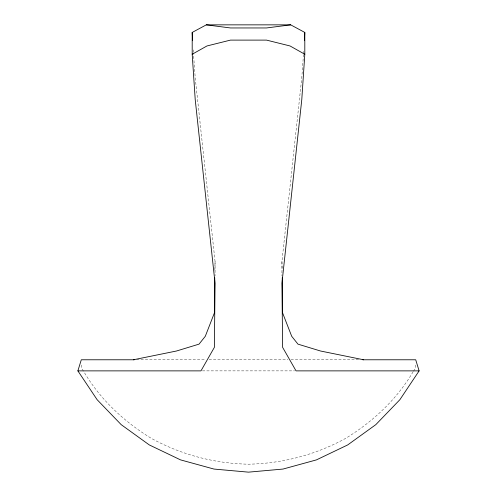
<?xml version="1.0" encoding="UTF-8"?>
<svg xmlns="http://www.w3.org/2000/svg" width="497" height="497" viewBox="0 0 497 497"><rect width="100%" height="100%" fill="white"/><g stroke="black" fill="none" stroke-linecap="round" stroke-linejoin="round"><path stroke-width="0.37" stroke-dasharray="2.48 1.86" d="M214.847 270.219L215.058 261.465L195.215 77.756L193.408 52.993M303.474 54.546L301.785 77.756L281.942 261.465L281.942 275.754M303.537 53.769L303.816 49.899M413.075 371.799C396.761 399.433 372.961 421.649 345.726 438.329C315.794 454.755 282.625 463.515 248.5 464.192C214.375 463.515 181.206 454.755 151.274 438.329C124.039 421.649 100.239 399.433 83.925 371.799M413.516 371.166L415.709 367.979L415.709 364.251M136.625 359.778L206.007 359.778M209.069 359.778L287.931 359.778M290.993 359.778L360.375 359.778M202.409 370.874L294.591 370.874M83.484 371.166L81.291 367.979L81.291 364.251M193.184 49.899L193.352 52.222M281.942 261.465L282.153 270.219M215.058 261.465L215.058 275.754"/><path stroke-width="0.75" d="M214.747 277.755L214.381 312.986L205.304 336.276L199.042 344.135L176.497 351.006L133.382 359.778M304.406 40.704L304.804 32.435L290.695 24.85L206.305 24.85L192.196 32.435L192.196 54.248L195.215 99.568L215.058 283.278L214.381 347.347L200.962 370.874L77.88 370.874L81.291 359.778L134.308 359.778M304.804 32.435L304.804 54.248L301.785 99.568L281.942 283.278L282.619 347.347L296.038 370.874L419.12 370.874L415.709 359.778L362.692 359.778M419.12 370.874L399.874 399.7L375.813 424.649L347.707 444.927L316.446 459.887L283.023 469.062L248.5 472.15L213.977 469.062L180.554 459.887L149.293 444.927L121.187 424.649L97.126 399.7L77.88 370.874M192.196 54.248L206.963 45.96L230.478 40.108L266.522 40.108L290.037 45.96L304.804 54.248M290.695 24.85L266.522 27.956L230.478 27.956L206.305 24.85M363.618 359.778L320.503 351.006L297.958 344.135L291.696 336.276L282.619 312.986L282.253 277.755M192.196 32.435L192.594 40.704"/></g></svg>
